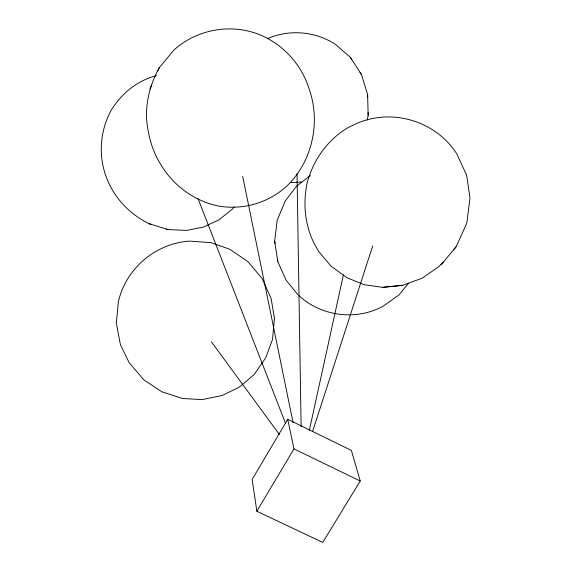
<?xml version="1.0" encoding="UTF-8"?>
<svg xmlns="http://www.w3.org/2000/svg" width="571" height="571" viewBox="0 0 571 571"><rect width="100%" height="100%" fill="white"/><g stroke="black" fill="none" stroke-linecap="round" stroke-linejoin="round"><path stroke-width="0.86" d="M297.769 294.636L286.199 280.325L277.827 261.746L274.658 241.162L277.178 220.292L285.257 200.978L296.692 186.025L310.41 175.533M159.43 67.485C150.737 82.909 146.033 100.118 146.49 117.876C147.796 134.271 151.807 150.08 160.565 164.162C172.521 184.561 192.812 200.121 215.959 205.424L217.572 205.895C241.055 210.228 265.872 203.833 284.13 188.38L285.75 187.052C311.816 163.042 321.009 123.093 309.425 89.89C302.709 67.257 286.435 47.75 265.279 37.279C235.73 22.34 198.237 27.872 173.855 50.134L159.43 67.485L157.931 70.854M368.095 112.573L368.159 115.52L367.117 120.117M309.354 430.227L343.421 274.851M312.565 431.548L372.727 245.88M149.859 89.083L151.629 85.1M441.176 264.758L456.043 246.85L465.915 225.252L467.014 221.627L469.983 198.001L467.078 177.938L466.464 174.833L457 154.213C434.795 119.089 387.331 106.506 350.765 126.384L348.217 127.497C327.44 139.838 313.201 159.973 307.098 183.212C302.38 205.76 305.378 229.92 317.647 249.67L318.775 251.64L330.994 266.115L347.054 277.799L364.277 284.708L382.627 287.334L402.698 285.322L420.477 278.826L422.811 277.784L438.642 266.736L443.296 262.217M287.727 419.307L252.146 479.469L256.857 511.245L322.765 542.45L360.244 481.01L351.386 450.419L287.727 419.307L293.986 448.885L256.857 511.245M234.238 206.93L232.304 209.136L219.007 219.842L203.462 227.08L186.667 230.391L167.974 229.592L148.974 223.668C129.596 214.139 113.85 197.652 106.37 177.26C98.49 156.533 99.875 132.943 109.739 113.101L110.66 111.152C120.781 94.087 137.126 80.44 156.533 75.643M408.608 283.116L399.072 294.836L382.998 306.313C356.076 320.881 321.109 316.398 298.776 295.457M453.688 249.663L456.043 246.85M267.92 38.443C289.754 29.05 315.513 31.398 335.413 44.345L350.344 57.321L351.593 59.256M382.627 287.334L402.698 285.322M290.668 182.527L301.716 182.056M148.974 223.668L151.301 224.403M166.225 229.035L167.974 229.592M293.986 448.885L360.244 481.01M211.448 341.886L279.362 434.445M360.015 72.303L361.479 74.558L367.61 94.55L368.159 115.52M350.344 57.321L361.479 74.558M198.066 198.758L285.664 423.675M242.689 176.446L293.08 422.633M274.658 241.162L275.015 243.382M277.499 259.698L277.827 261.746M367.61 94.55L367.681 97.505M297.02 173.862L301.124 426.658M274.444 318.211L272.51 339.467L265.679 357.903L254.159 374.483L239.477 387.031L222.133 395.51L202.134 399.6L182.477 398.487L161.993 391.834L145.384 380.9L143.656 379.636L129.189 362.763L120.41 344.677L116.313 322.972L118.425 301.502C126.055 268.413 155.605 243.41 189.444 241.105L210.785 242.589L229.685 249.22L247.921 261.589L262.146 278.591L271.161 298.662L274.444 318.211"/></g></svg>
